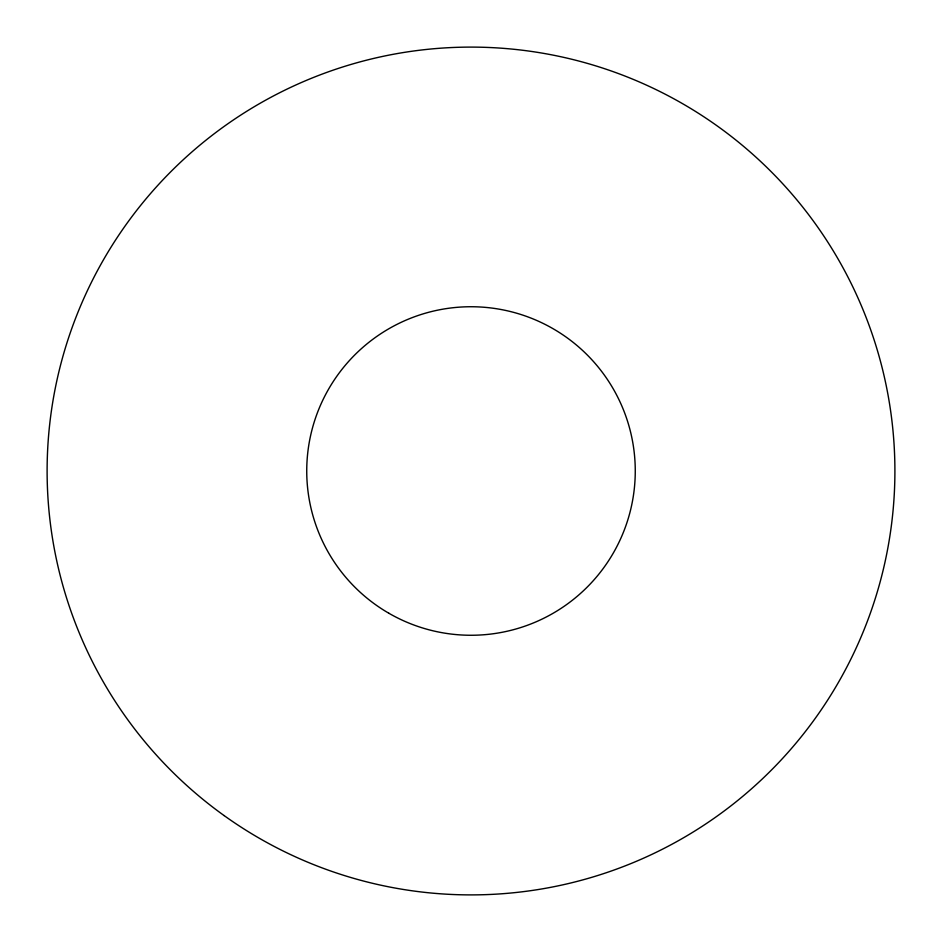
<?xml version="1.0" encoding="UTF-8"?>
<svg xmlns="http://www.w3.org/2000/svg" width="942" height="942" viewBox="0 0 942 942"><rect width="100%" height="100%" fill="white"/><g stroke="black" fill="none" stroke-linecap="round" stroke-linejoin="round"><path stroke-width="1.41" d="M224.09 815.56A423.9 423.9 0 0 0 892.863 512.554A423.9 423.9 0 0 0 296.059 84.886A423.9 423.9 0 0 0 224.09 815.56M388.869 613.254A164.261 164.261 0 0 0 635.261 471A164.261 164.261 0 0 0 388.869 328.746A164.261 164.261 0 0 0 388.869 613.254"/></g></svg>
